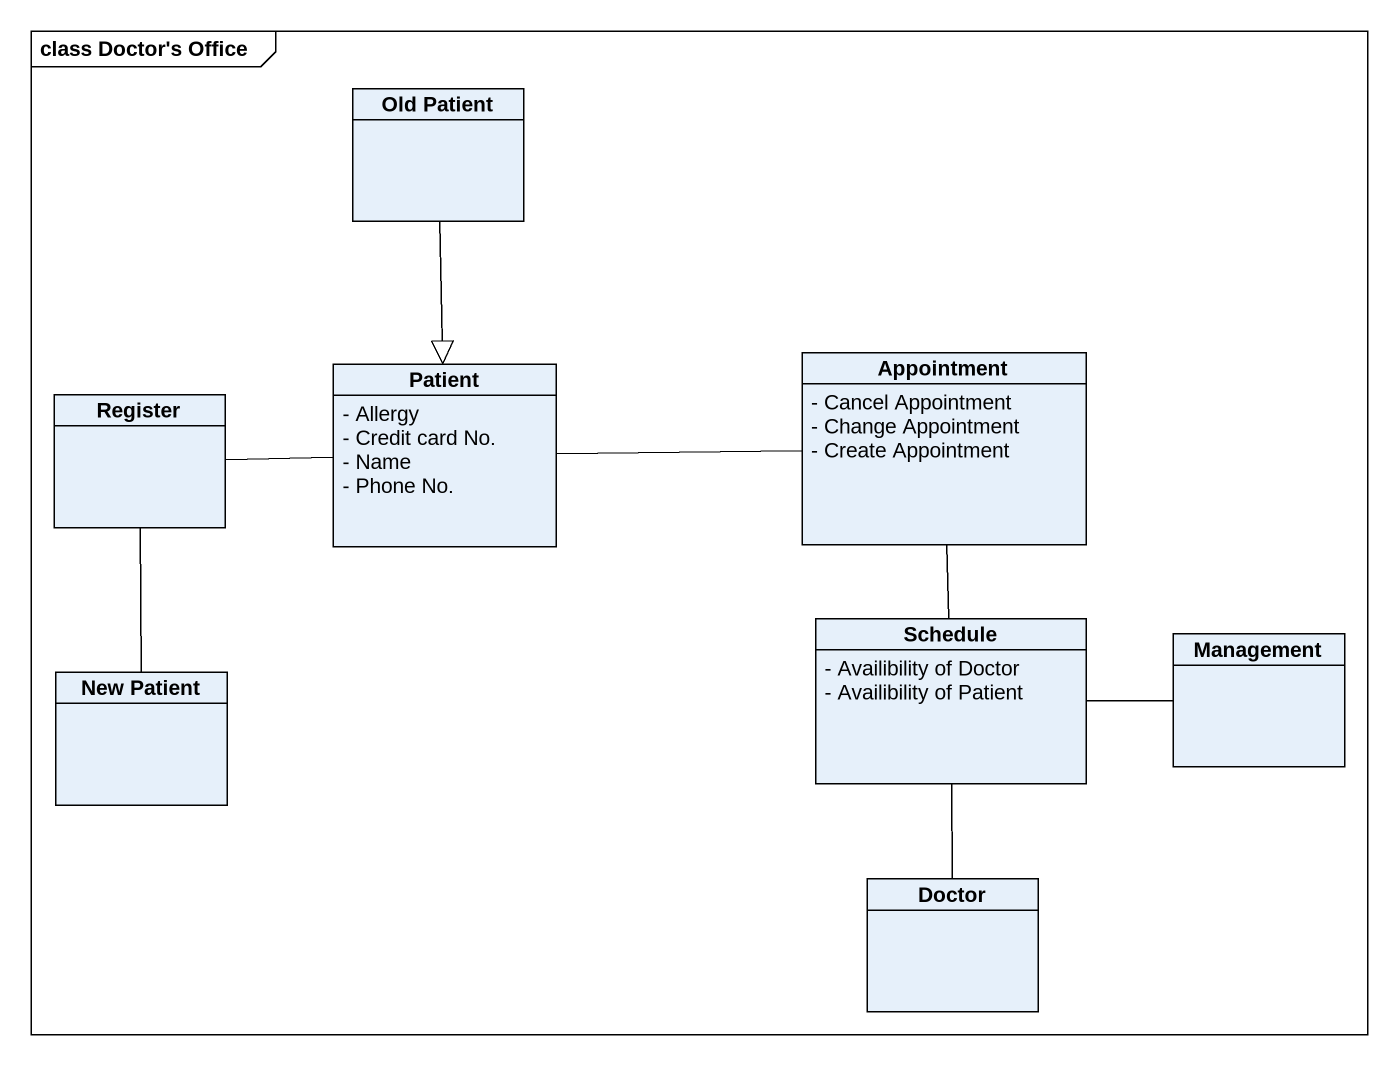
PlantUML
@startuml
mainframe class Doctor's Office
hide circle
hide empty members
skinparam classAttributeIconSize 0
class "Old Patient" as Old_Patient
class Patient {
  - Allergy
  - Credit card No.
  - Name
  - Phone No.
}
class Appointment {
  - Cancel Appointment
  - Change Appointment
  - Create Appointment
}
class Register
class Schedule {
  - Availibility of Doctor
  - Availibility of Patient
}
class Management
class "New Patient" as New_Patient
class Doctor
Old_Patient --|> Patient
Appointment -left- Patient
Appointment -- Schedule
Register -right- Patient
Management -left- Schedule
New_Patient -up- Register
Doctor -up- Schedule
@enduml
